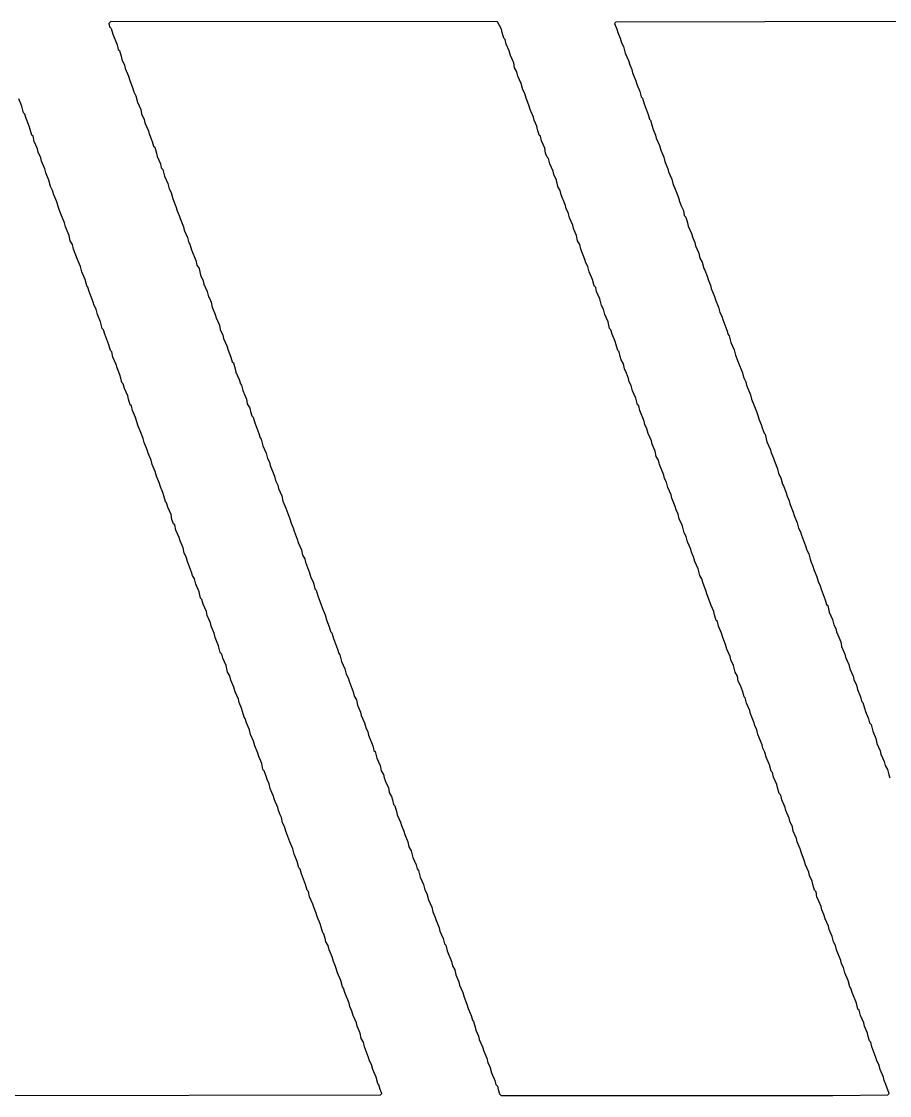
# Model space of a CAD drawing. Header units: inches. Extents: x -10 to 344, y -7 to 75.
# Drawn here: x 11.518 to 12.619, y 6.489 to 7.851 of the extents above; entities that cross this region are included whole.
import ezdxf

# ---------------------------------------------------------------- set-up
doc = ezdxf.new("R2010")
doc.units = ezdxf.units.IN
doc.layers.add('Bottom Overlay', color=54, linetype='Continuous')

msp = doc.modelspace()

# ---------------------------------------------------------------- linework, layer by layer
at = {"layer": 'Bottom Overlay'}
for p, q in [((11.6315, 7.8511), (11.6289, 7.8485)), ((11.6289, 7.8485), (11.6299, 7.8443)), ((12.1218, 7.8506), (11.6315, 7.8511)), ((12.127, 7.8412), (12.1218, 7.8506)), ((12.272, 7.8501), (12.2705, 7.8485)), ((12.2705, 7.8485), (12.2736, 7.8412)), ((12.7546, 7.8511), (12.272, 7.8501)), ((11.6299, 7.8443), (11.632, 7.8423)), ((11.632, 7.8423), (11.6341, 7.835)), ((11.6341, 7.835), (11.6393, 7.8215)), ((12.128, 7.8371), (12.127, 7.8412)), ((12.1301, 7.8298), (12.128, 7.8371)), ((12.2736, 7.8412), (12.2746, 7.8371)), ((12.2746, 7.8371), (12.2778, 7.8298)), ((11.6393, 7.8215), (11.6408, 7.8157)), ((12.1317, 7.8282), (12.1301, 7.8298)), ((12.1332, 7.8225), (12.1317, 7.8282)), ((12.1369, 7.8137), (12.1332, 7.8225)), ((12.2778, 7.8298), (12.2793, 7.8241)), ((12.2793, 7.8241), (12.2819, 7.8194)), ((11.6408, 7.8157), (11.6424, 7.8142)), ((11.6424, 7.8142), (11.6445, 7.8069)), ((11.6445, 7.8069), (11.6455, 7.8027)), ((12.1384, 7.8079), (12.1369, 7.8137)), ((12.1426, 7.7986), (12.1384, 7.8079)), ((12.2819, 7.8194), (12.284, 7.8111)), ((12.284, 7.8111), (12.2882, 7.8017)), ((11.6455, 7.8027), (11.6486, 7.7955)), ((11.6486, 7.7955), (11.6497, 7.7913)), ((12.1436, 7.7923), (12.1426, 7.7986)), ((12.1467, 7.7871), (12.1436, 7.7923)), ((12.2882, 7.8017), (12.2897, 7.796)), ((12.2897, 7.796), (12.2923, 7.7903)), ((11.6497, 7.7913), (11.6538, 7.7819)), ((11.6538, 7.7819), (11.6554, 7.7762)), ((12.1478, 7.7819), (12.1467, 7.7871)), ((12.1519, 7.7726), (12.1478, 7.7819)), ((12.2923, 7.7903), (12.2934, 7.7861)), ((12.2934, 7.7861), (12.2975, 7.7757)), ((11.6554, 7.7762), (11.659, 7.7674)), ((11.659, 7.7674), (11.6606, 7.7617)), ((12.154, 7.7643), (12.1519, 7.7726)), ((12.2975, 7.7757), (12.2986, 7.7715)), ((12.2986, 7.7715), (12.3027, 7.7622)), ((11.5186, 7.7435), (11.5145, 7.7528)), ((11.6606, 7.7617), (11.6632, 7.757)), ((11.6632, 7.757), (11.6653, 7.7487)), ((12.1566, 7.7596), (12.154, 7.7643)), ((12.1582, 7.7539), (12.1566, 7.7596)), ((12.1618, 7.745), (12.1582, 7.7539)), ((12.3027, 7.7622), (12.3043, 7.7554)), ((12.3043, 7.7554), (12.3058, 7.7539)), ((12.3058, 7.7539), (12.3079, 7.7466)), ((11.5207, 7.7351), (11.5186, 7.7435)), ((11.6653, 7.7487), (11.6694, 7.7393)), ((11.6694, 7.7393), (11.6705, 7.7341)), ((12.1634, 7.7393), (12.1618, 7.745)), ((12.1675, 7.7299), (12.1634, 7.7393)), ((12.3079, 7.7466), (12.3131, 7.7331)), ((11.5223, 7.7336), (11.5207, 7.7351)), ((11.5238, 7.7279), (11.5223, 7.7336)), ((11.528, 7.7185), (11.5238, 7.7279)), ((11.6705, 7.7341), (11.6736, 7.7268)), ((11.6736, 7.7268), (11.6746, 7.7227)), ((12.1686, 7.7258), (12.1675, 7.7299)), ((12.1717, 7.7185), (12.1686, 7.7258)), ((12.3131, 7.7331), (12.3147, 7.7274)), ((12.3147, 7.7274), (12.3162, 7.7258)), ((12.3162, 7.7258), (12.3183, 7.7185)), ((11.529, 7.7143), (11.528, 7.7185)), ((11.5311, 7.7071), (11.529, 7.7143)), ((11.6746, 7.7227), (11.6788, 7.7133)), ((11.6788, 7.7133), (11.6803, 7.7076)), ((12.1727, 7.7143), (12.1717, 7.7185)), ((12.1748, 7.7071), (12.1727, 7.7143)), ((12.3183, 7.7185), (12.3194, 7.7143)), ((12.3194, 7.7143), (12.3225, 7.7071)), ((11.5327, 7.7055), (11.5311, 7.7071)), ((11.5342, 7.6988), (11.5327, 7.7055)), ((11.5384, 7.6894), (11.5342, 7.6988)), ((11.6803, 7.7076), (11.684, 7.6988)), ((11.684, 7.6988), (11.6855, 7.693)), ((12.1764, 7.7055), (12.1748, 7.7071)), ((12.1779, 7.6998), (12.1764, 7.7055)), ((12.1821, 7.6904), (12.1779, 7.6998)), ((12.3225, 7.7071), (12.3235, 7.7029)), ((12.3235, 7.7029), (12.3277, 7.6936)), ((11.5394, 7.6852), (11.5384, 7.6894)), ((11.5425, 7.678), (11.5394, 7.6852)), ((11.6855, 7.693), (11.6871, 7.6915)), ((11.6871, 7.6915), (11.6892, 7.6842)), ((11.6892, 7.6842), (11.6902, 7.68)), ((12.1831, 7.6842), (12.1821, 7.6904)), ((12.1852, 7.679), (12.1831, 7.6842)), ((12.3277, 7.6936), (12.3292, 7.6878)), ((12.3292, 7.6878), (12.3329, 7.679)), ((11.5436, 7.6738), (11.5425, 7.678)), ((11.5477, 7.6644), (11.5436, 7.6738)), ((11.6902, 7.68), (11.6944, 7.6707)), ((11.6944, 7.6707), (11.6954, 7.6655)), ((12.1868, 7.6774), (12.1852, 7.679)), ((12.1883, 7.6707), (12.1868, 7.6774)), ((12.1925, 7.6613), (12.1883, 7.6707)), ((12.3329, 7.679), (12.3344, 7.6733)), ((12.3344, 7.6733), (12.3381, 7.6644)), ((11.5488, 7.6592), (11.5477, 7.6644)), ((11.5529, 7.6499), (11.5488, 7.6592)), ((11.6954, 7.6655), (11.6975, 7.6634)), ((11.6975, 7.6634), (11.6996, 7.6551)), ((12.1935, 7.6572), (12.1925, 7.6613)), ((12.1967, 7.6499), (12.1935, 7.6572)), ((12.3381, 7.6644), (12.3391, 7.6603)), ((12.3391, 7.6603), (12.3433, 7.6509)), ((11.555, 7.6416), (11.5529, 7.6499)), ((11.6996, 7.6551), (11.7037, 7.6457)), ((11.7037, 7.6457), (11.7053, 7.639)), ((12.1987, 7.6416), (12.1967, 7.6499)), ((12.3433, 7.6509), (12.3443, 7.6457)), ((12.3443, 7.6457), (12.3474, 7.6384)), ((11.5576, 7.6369), (11.555, 7.6416)), ((11.5592, 7.6312), (11.5576, 7.6369)), ((11.5628, 7.6223), (11.5592, 7.6312)), ((11.7053, 7.639), (11.7079, 7.6343)), ((11.7079, 7.6343), (11.71, 7.626)), ((12.2013, 7.6369), (12.1987, 7.6416)), ((12.2029, 7.6312), (12.2013, 7.6369)), ((12.2081, 7.6176), (12.2029, 7.6312)), ((12.3474, 7.6384), (12.3506, 7.6301)), ((12.3506, 7.6301), (12.3526, 7.6249)), ((11.5644, 7.6166), (11.5628, 7.6223)), ((11.5665, 7.6114), (11.5644, 7.6166)), ((11.71, 7.626), (11.7141, 7.6166)), ((11.7141, 7.6166), (11.7157, 7.6109)), ((12.2091, 7.6135), (12.2081, 7.6176)), ((12.3526, 7.6249), (12.3526, 7.6239)), ((12.3526, 7.6239), (12.3552, 7.6171)), ((12.3552, 7.6171), (12.3578, 7.6114)), ((11.5696, 7.6031), (11.5665, 7.6114)), ((11.5727, 7.5958), (11.5696, 7.6031)), ((11.7157, 7.6109), (11.7183, 7.6052)), ((11.7183, 7.6052), (11.7193, 7.601)), ((12.2117, 7.6088), (12.2091, 7.6135)), ((12.2133, 7.602), (12.2117, 7.6088)), ((12.2175, 7.5927), (12.2133, 7.602)), ((12.3578, 7.6114), (12.3589, 7.6052)), ((12.3589, 7.6052), (12.361, 7.6031)), ((12.361, 7.6031), (12.363, 7.5958)), ((11.5737, 7.5906), (11.5727, 7.5958)), ((11.5784, 7.5797), (11.5737, 7.5906)), ((11.7193, 7.601), (11.7235, 7.5906)), ((11.7235, 7.5906), (11.7245, 7.5864)), ((12.2185, 7.5885), (12.2175, 7.5927)), ((12.2206, 7.5833), (12.2185, 7.5885)), ((12.363, 7.5958), (12.3641, 7.5916)), ((12.3641, 7.5916), (12.3682, 7.5823)), ((11.58, 7.5729), (11.5784, 7.5797)), ((11.7245, 7.5864), (11.7287, 7.5771)), ((11.7287, 7.5771), (11.7303, 7.5703)), ((12.2221, 7.5797), (12.2206, 7.5833)), ((12.2237, 7.5729), (12.2221, 7.5797)), ((12.3682, 7.5823), (12.3698, 7.5766)), ((12.3698, 7.5766), (12.3724, 7.5708)), ((11.5826, 7.5682), (11.58, 7.5729)), ((11.5841, 7.5625), (11.5826, 7.5682)), ((11.5893, 7.549), (11.5841, 7.5625)), ((11.7303, 7.5703), (11.7318, 7.5688)), ((11.7318, 7.5688), (11.7339, 7.5615)), ((11.7339, 7.5615), (11.7391, 7.548)), ((12.2263, 7.5682), (12.2237, 7.5729)), ((12.2279, 7.5625), (12.2263, 7.5682)), ((12.233, 7.549), (12.2279, 7.5625)), ((12.3724, 7.5708), (12.3734, 7.5667)), ((12.3734, 7.5667), (12.3776, 7.5573)), ((11.593, 7.5402), (11.5893, 7.549)), ((11.7391, 7.548), (11.7406, 7.5422)), ((12.2341, 7.5448), (12.233, 7.549)), ((12.3776, 7.5573), (12.3786, 7.5511)), ((12.3786, 7.5511), (12.3818, 7.5459)), ((11.5945, 7.5334), (11.593, 7.5402)), ((11.7406, 7.5422), (11.7433, 7.5376)), ((11.7433, 7.5376), (11.7453, 7.5292)), ((12.2367, 7.5402), (12.2341, 7.5448)), ((12.2382, 7.5334), (12.2367, 7.5402)), ((12.3818, 7.5459), (12.3838, 7.5376)), ((12.3838, 7.5376), (12.3849, 7.5355)), ((12.3849, 7.5355), (12.388, 7.5282)), ((11.5987, 7.524), (11.5945, 7.5334)), ((11.6008, 7.5157), (11.5987, 7.524)), ((11.7453, 7.5292), (11.7484, 7.522)), ((11.7484, 7.522), (11.7495, 7.5178)), ((12.2424, 7.524), (12.2382, 7.5334)), ((12.2445, 7.5157), (12.2424, 7.524)), ((12.388, 7.5282), (12.3896, 7.5225)), ((12.3896, 7.5225), (12.3922, 7.5168)), ((11.6023, 7.5142), (11.6008, 7.5157)), ((11.6039, 7.5084), (11.6023, 7.5142)), ((11.6091, 7.4949), (11.6039, 7.5084)), ((11.7495, 7.5178), (11.7536, 7.5084)), ((11.7536, 7.5084), (11.7552, 7.5017)), ((12.2466, 7.5136), (12.2445, 7.5157)), ((12.2476, 7.5084), (12.2466, 7.5136)), ((12.2518, 7.4991), (12.2476, 7.5084)), ((12.3922, 7.5168), (12.3932, 7.5126)), ((12.3932, 7.5126), (12.3974, 7.5022)), ((11.6101, 7.4908), (11.6091, 7.4949)), ((11.7552, 7.5017), (11.7568, 7.5001)), ((11.7568, 7.5001), (11.7588, 7.4949)), ((11.7588, 7.4949), (11.7599, 7.4887)), ((12.2538, 7.4908), (12.2518, 7.4991)), ((12.3974, 7.5022), (12.3984, 7.498)), ((12.3984, 7.498), (12.4026, 7.4887)), ((11.6127, 7.4861), (11.6101, 7.4908)), ((11.6143, 7.4793), (11.6127, 7.4861)), ((11.6185, 7.47), (11.6143, 7.4793)), ((11.7599, 7.4887), (11.764, 7.4793)), ((11.764, 7.4793), (11.7651, 7.4752)), ((12.2564, 7.4861), (12.2538, 7.4908)), ((12.258, 7.4793), (12.2564, 7.4861)), ((12.2622, 7.47), (12.258, 7.4793)), ((12.4026, 7.4887), (12.4041, 7.4819)), ((12.4041, 7.4819), (12.4067, 7.4772)), ((11.6205, 7.4616), (11.6185, 7.47)), ((11.7651, 7.4752), (11.7692, 7.4658)), ((11.7692, 7.4658), (11.7703, 7.4606)), ((12.2642, 7.4616), (12.2622, 7.47)), ((12.4067, 7.4772), (12.4078, 7.4731)), ((12.4078, 7.4731), (12.413, 7.4596)), ((11.6221, 7.4601), (11.6205, 7.4616)), ((11.6237, 7.4544), (11.6221, 7.4601)), ((11.6289, 7.4408), (11.6237, 7.4544)), ((11.7703, 7.4606), (11.7734, 7.4533)), ((11.7734, 7.4533), (11.7744, 7.4492)), ((12.2658, 7.4601), (12.2642, 7.4616)), ((12.2674, 7.4544), (12.2658, 7.4601)), ((12.2715, 7.445), (12.2674, 7.4544)), ((12.413, 7.4596), (12.4145, 7.4539)), ((12.4145, 7.4539), (12.4161, 7.4523)), ((12.4161, 7.4523), (12.4182, 7.444)), ((11.6309, 7.4336), (11.6289, 7.4408)), ((11.7744, 7.4492), (11.7786, 7.4398)), ((11.7786, 7.4398), (11.7802, 7.4341)), ((12.2726, 7.4408), (12.2715, 7.445)), ((12.2746, 7.4336), (12.2726, 7.4408)), ((12.4182, 7.444), (12.4223, 7.4346)), ((11.6325, 7.432), (11.6309, 7.4336)), ((11.6341, 7.4253), (11.6325, 7.432)), ((11.6382, 7.4159), (11.6341, 7.4253)), ((11.7802, 7.4341), (11.7838, 7.4253)), ((11.7838, 7.4253), (11.7854, 7.4195)), ((12.2762, 7.432), (12.2746, 7.4336)), ((12.2778, 7.4263), (12.2762, 7.432)), ((12.2788, 7.4221), (12.2778, 7.4263)), ((12.4223, 7.4346), (12.4239, 7.4279)), ((12.4239, 7.4279), (12.4275, 7.419)), ((11.6393, 7.4117), (11.6382, 7.4159)), ((11.6429, 7.4029), (11.6393, 7.4117)), ((11.7854, 7.4195), (11.7869, 7.418)), ((11.7869, 7.418), (11.789, 7.4107)), ((12.2819, 7.4169), (12.2788, 7.4221)), ((12.283, 7.4107), (12.2819, 7.4169)), ((12.4275, 7.419), (12.4327, 7.4055)), ((11.6439, 7.3987), (11.6429, 7.4029)), ((11.6455, 7.393), (11.6439, 7.3987)), ((11.789, 7.4107), (11.79, 7.4065)), ((11.79, 7.4065), (11.7942, 7.3972)), ((12.2856, 7.405), (12.283, 7.4107)), ((12.2882, 7.3982), (12.2856, 7.405)), ((12.2892, 7.3941), (12.2882, 7.3982)), ((12.4327, 7.4055), (12.4343, 7.3998)), ((12.4343, 7.3998), (12.4369, 7.3941)), ((11.6471, 7.3915), (11.6455, 7.393)), ((11.6486, 7.3857), (11.6471, 7.3915)), ((11.6528, 7.3764), (11.6486, 7.3857)), ((11.7942, 7.3972), (11.7958, 7.3915)), ((11.7958, 7.3915), (11.7973, 7.3899)), ((11.7973, 7.3899), (11.7989, 7.3831)), ((12.2918, 7.3894), (12.2892, 7.3941)), ((12.2934, 7.3826), (12.2918, 7.3894)), ((12.4369, 7.3941), (12.4379, 7.3899)), ((12.4379, 7.3899), (12.44, 7.3847)), ((12.44, 7.3847), (12.4431, 7.3774)), ((11.6538, 7.3722), (11.6528, 7.3764)), ((11.6559, 7.3649), (11.6538, 7.3722)), ((11.7989, 7.3831), (11.801, 7.3779)), ((11.801, 7.3779), (11.8036, 7.3722)), ((11.8036, 7.3722), (11.8046, 7.366)), ((12.2975, 7.3733), (12.2934, 7.3826)), ((12.2996, 7.3649), (12.2975, 7.3733)), ((12.4431, 7.3774), (12.4442, 7.3722)), ((12.4442, 7.3722), (12.4473, 7.3649)), ((11.6575, 7.3634), (11.6559, 7.3649)), ((11.659, 7.3577), (11.6575, 7.3634)), ((11.6627, 7.3488), (11.659, 7.3577)), ((11.8046, 7.366), (11.8077, 7.3608)), ((11.8077, 7.3608), (11.8088, 7.3566)), ((11.8088, 7.3566), (11.8103, 7.3509)), ((12.3012, 7.3634), (12.2996, 7.3649)), ((12.3027, 7.3577), (12.3012, 7.3634)), ((12.3079, 7.3441), (12.3027, 7.3577)), ((12.4473, 7.3649), (12.4504, 7.3566)), ((12.4504, 7.3566), (12.4525, 7.3514)), ((11.6642, 7.3431), (11.6627, 7.3488)), ((11.6663, 7.3379), (11.6642, 7.3431)), ((11.8103, 7.3509), (11.8119, 7.3493)), ((11.8119, 7.3493), (11.814, 7.3421)), ((12.309, 7.34), (12.3079, 7.3441)), ((12.4525, 7.3514), (12.454, 7.3457)), ((12.454, 7.3457), (12.4566, 7.34)), ((11.6694, 7.3296), (11.6663, 7.3379)), ((11.6725, 7.3223), (11.6694, 7.3296)), ((11.814, 7.3421), (11.8192, 7.3285)), ((12.3116, 7.3343), (12.309, 7.34)), ((12.3131, 7.3285), (12.3116, 7.3343)), ((12.4566, 7.34), (12.4577, 7.3358)), ((12.4577, 7.3358), (12.4603, 7.3291)), ((11.6736, 7.3171), (11.6725, 7.3223)), ((11.6777, 7.3077), (11.6736, 7.3171)), ((11.8192, 7.3285), (11.8207, 7.3228)), ((11.8207, 7.3228), (11.8223, 7.3213)), ((11.8223, 7.3213), (11.8244, 7.3129)), ((12.3173, 7.3192), (12.3131, 7.3285)), ((12.3183, 7.315), (12.3173, 7.3192)), ((12.4603, 7.3291), (12.4618, 7.3275)), ((12.4618, 7.3275), (12.4639, 7.3181)), ((12.4639, 7.3181), (12.4681, 7.3088)), ((11.6788, 7.3036), (11.6777, 7.3077)), ((11.6824, 7.2947), (11.6788, 7.3036)), ((11.8244, 7.3129), (11.8285, 7.3036)), ((11.8285, 7.3036), (11.8301, 7.2968)), ((12.322, 7.3062), (12.3183, 7.315)), ((12.3235, 7.2994), (12.322, 7.3062)), ((12.4681, 7.3088), (12.4696, 7.3031)), ((12.4696, 7.3031), (12.4722, 7.2973)), ((11.684, 7.289), (11.6824, 7.2947)), ((11.6876, 7.2802), (11.684, 7.289)), ((11.8301, 7.2968), (11.8327, 7.2921)), ((11.8327, 7.2921), (11.8337, 7.288)), ((12.3261, 7.2947), (12.3235, 7.2994)), ((12.3277, 7.289), (12.3261, 7.2947)), ((12.3329, 7.2755), (12.3277, 7.289)), ((12.4722, 7.2973), (12.4733, 7.2932)), ((12.4733, 7.2932), (12.4774, 7.2838)), ((11.6892, 7.2745), (11.6876, 7.2802)), ((11.8337, 7.288), (11.8389, 7.2745)), ((12.3339, 7.2713), (12.3329, 7.2755)), ((12.4774, 7.2838), (12.4785, 7.2776)), ((12.4785, 7.2776), (12.4816, 7.2724)), ((11.6933, 7.2651), (11.6892, 7.2745)), ((11.6944, 7.2609), (11.6933, 7.2651)), ((11.8389, 7.2745), (11.8405, 7.2687)), ((11.8405, 7.2687), (11.8431, 7.263)), ((11.8431, 7.263), (11.8441, 7.2589)), ((12.3365, 7.2667), (12.3339, 7.2713)), ((12.3381, 7.2599), (12.3365, 7.2667)), ((12.4816, 7.2724), (12.4837, 7.2641)), ((12.4837, 7.2641), (12.4847, 7.262)), ((12.4847, 7.262), (12.4878, 7.2547)), ((11.6975, 7.2537), (11.6944, 7.2609)), ((11.6985, 7.2495), (11.6975, 7.2537)), ((11.7006, 7.2422), (11.6985, 7.2495)), ((11.8441, 7.2589), (11.8483, 7.2495)), ((11.8483, 7.2495), (11.8498, 7.2427)), ((12.3422, 7.2505), (12.3381, 7.2599)), ((12.3433, 7.2464), (12.3422, 7.2505)), ((12.4878, 7.2547), (12.4894, 7.249)), ((12.4894, 7.249), (12.492, 7.2433)), ((11.7022, 7.2407), (11.7006, 7.2422)), ((11.7037, 7.2349), (11.7022, 7.2407)), ((11.7079, 7.2256), (11.7037, 7.2349)), ((11.8498, 7.2427), (11.8535, 7.2339)), ((11.8535, 7.2339), (11.8587, 7.2204)), ((12.3474, 7.236), (12.3433, 7.2464)), ((12.3485, 7.2318), (12.3474, 7.236)), ((12.492, 7.2433), (12.493, 7.2391)), ((12.493, 7.2391), (12.4972, 7.2287)), ((11.7089, 7.2194), (11.7079, 7.2256)), ((11.8587, 7.2204), (11.8602, 7.2147)), ((12.3511, 7.2261), (12.3485, 7.2318)), ((12.3526, 7.2204), (12.3511, 7.2261)), ((12.3558, 7.2131), (12.3526, 7.2204)), ((12.4972, 7.2287), (12.4982, 7.2245)), ((12.4982, 7.2245), (12.5024, 7.2152)), ((11.711, 7.2141), (11.7089, 7.2194)), ((11.7126, 7.2126), (11.711, 7.2141)), ((11.7141, 7.2058), (11.7126, 7.2126)), ((11.8602, 7.2147), (11.8628, 7.2089)), ((11.8628, 7.2089), (11.8639, 7.2048)), ((12.3568, 7.211), (12.3558, 7.2131)), ((12.3589, 7.2027), (12.3568, 7.211)), ((12.5024, 7.2152), (12.504, 7.2084)), ((12.504, 7.2084), (12.5065, 7.2037)), ((11.7183, 7.1965), (11.7141, 7.2058)), ((11.7193, 7.1923), (11.7183, 7.1965)), ((11.8639, 7.2048), (11.868, 7.1944)), ((11.868, 7.1944), (11.8691, 7.1902)), ((12.3615, 7.198), (12.3589, 7.2027)), ((12.363, 7.1913), (12.3615, 7.198)), ((12.5065, 7.2037), (12.5076, 7.1996)), ((12.5076, 7.1996), (12.5128, 7.1861)), ((11.723, 7.1835), (11.7193, 7.1923)), ((11.7245, 7.1767), (11.723, 7.1835)), ((11.8691, 7.1902), (11.8732, 7.1809)), ((11.8732, 7.1809), (11.8748, 7.1741)), ((12.3672, 7.1819), (12.363, 7.1913)), ((12.3682, 7.1778), (12.3672, 7.1819)), ((12.5128, 7.1861), (12.5143, 7.1804)), ((12.5143, 7.1804), (12.5169, 7.1757)), ((11.7271, 7.172), (11.7245, 7.1767)), ((11.7287, 7.1663), (11.7271, 7.172)), ((11.7339, 7.1528), (11.7287, 7.1663)), ((11.8748, 7.1741), (11.8774, 7.1694)), ((11.8774, 7.1694), (11.8784, 7.1653)), ((12.3708, 7.172), (12.3682, 7.1778)), ((12.3724, 7.1663), (12.3708, 7.172)), ((12.3766, 7.157), (12.3724, 7.1663)), ((12.5169, 7.1757), (12.5185, 7.1689)), ((12.5185, 7.1689), (12.5201, 7.1653)), ((11.7349, 7.1486), (11.7339, 7.1528)), ((11.8784, 7.1653), (11.8836, 7.1518)), ((12.3786, 7.1486), (12.3766, 7.157)), ((12.5201, 7.1653), (12.5221, 7.1601)), ((12.5221, 7.1601), (12.5232, 7.1559)), ((12.5232, 7.1559), (12.5273, 7.1466)), ((11.7375, 7.144), (11.7349, 7.1486)), ((11.7391, 7.1372), (11.7375, 7.144)), ((11.8836, 7.1518), (11.8852, 7.146)), ((11.8852, 7.146), (11.8878, 7.1414)), ((11.8878, 7.1414), (11.8888, 7.1372)), ((12.3812, 7.144), (12.3786, 7.1486)), ((12.3828, 7.1382), (12.3812, 7.144)), ((12.5273, 7.1466), (12.5289, 7.1408)), ((12.5289, 7.1408), (12.5315, 7.1351)), ((11.7433, 7.1278), (11.7391, 7.1372)), ((11.7453, 7.1195), (11.7433, 7.1278)), ((11.8888, 7.1372), (11.8904, 7.1315)), ((11.8904, 7.1315), (11.892, 7.1299)), ((11.892, 7.1299), (11.894, 7.1226)), ((12.3864, 7.1294), (12.3828, 7.1382)), ((12.388, 7.1237), (12.3864, 7.1294)), ((12.5315, 7.1351), (12.5325, 7.131)), ((12.5325, 7.131), (12.5377, 7.1174)), ((11.7469, 7.118), (11.7453, 7.1195)), ((11.7484, 7.1122), (11.7469, 7.118)), ((11.7526, 7.1029), (11.7484, 7.1122)), ((11.894, 7.1226), (11.8966, 7.1159)), ((11.8966, 7.1159), (11.8982, 7.1112)), ((11.8982, 7.1112), (11.9008, 7.1044)), ((12.3901, 7.1185), (12.388, 7.1237)), ((12.3932, 7.1102), (12.3901, 7.1185)), ((12.5377, 7.1174), (12.5393, 7.1117)), ((12.5393, 7.1117), (12.5409, 7.1102)), ((11.7536, 7.0977), (11.7526, 7.1029)), ((11.7578, 7.0883), (11.7536, 7.0977)), ((11.9008, 7.1044), (11.9034, 7.0987)), ((11.9034, 7.0987), (11.905, 7.092)), ((12.3963, 7.1029), (12.3932, 7.1102)), ((12.3974, 7.0987), (12.3963, 7.1029)), ((12.3994, 7.0914), (12.3974, 7.0987)), ((12.5409, 7.1102), (12.5429, 7.1018)), ((12.5429, 7.1018), (12.5471, 7.0925)), ((11.7588, 7.0842), (11.7578, 7.0883)), ((11.7625, 7.0753), (11.7588, 7.0842)), ((11.905, 7.092), (11.9086, 7.0831)), ((12.401, 7.0899), (12.3994, 7.0914)), ((12.4026, 7.0842), (12.401, 7.0899)), ((12.4062, 7.0753), (12.4026, 7.0842)), ((12.5471, 7.0925), (12.5487, 7.0857)), ((12.5487, 7.0857), (12.5513, 7.081)), ((11.764, 7.0696), (11.7625, 7.0753)), ((11.9086, 7.0831), (11.9102, 7.0774)), ((11.9102, 7.0774), (11.9117, 7.0758)), ((11.9117, 7.0758), (11.9138, 7.0686)), ((12.4078, 7.0696), (12.4062, 7.0753)), ((12.5513, 7.081), (12.5523, 7.0769)), ((12.5523, 7.0769), (12.5549, 7.0701)), ((11.7682, 7.0592), (11.764, 7.0696)), ((11.7703, 7.0509), (11.7682, 7.0592)), ((11.9138, 7.0686), (11.919, 7.055)), ((12.4114, 7.0608), (12.4078, 7.0696)), ((12.413, 7.055), (12.4114, 7.0608)), ((12.5549, 7.0701), (12.5575, 7.0644)), ((12.5575, 7.0644), (12.5585, 7.0582)), ((12.5585, 7.0582), (12.5627, 7.0488)), ((11.7724, 7.0488), (11.7703, 7.0509)), ((11.7734, 7.0436), (11.7724, 7.0488)), ((11.7776, 7.0342), (11.7734, 7.0436)), ((11.919, 7.055), (11.9206, 7.0493)), ((11.9206, 7.0493), (11.9221, 7.0478)), ((11.9221, 7.0478), (11.9242, 7.0394)), ((12.4171, 7.0457), (12.413, 7.055)), ((12.4182, 7.0415), (12.4171, 7.0457)), ((12.5627, 7.0488), (12.5637, 7.0446)), ((12.5637, 7.0446), (12.5679, 7.0353)), ((11.7796, 7.0259), (11.7776, 7.0342)), ((11.9242, 7.0394), (11.9284, 7.0301)), ((11.9284, 7.0301), (11.9299, 7.0233)), ((12.4213, 7.0342), (12.4182, 7.0415)), ((12.4234, 7.0259), (12.4213, 7.0342)), ((12.5679, 7.0353), (12.5689, 7.0301)), ((12.5689, 7.0301), (12.5731, 7.0207)), ((11.7822, 7.0212), (11.7796, 7.0259)), ((11.7838, 7.0155), (11.7822, 7.0212)), ((11.9299, 7.0233), (11.9325, 7.0186)), ((11.9325, 7.0186), (11.9336, 7.0145)), ((12.4265, 7.0207), (12.4234, 7.0259)), ((12.4275, 7.0145), (12.4265, 7.0207)), ((12.5731, 7.0207), (12.5741, 7.0166)), ((12.5741, 7.0166), (12.5773, 7.0093)), ((11.7874, 7.0067), (11.7838, 7.0155)), ((11.789, 7.001), (11.7874, 7.0067)), ((11.9336, 7.0145), (11.9388, 7.001)), ((12.4301, 7.0088), (12.4275, 7.0145)), ((12.4327, 7.002), (12.4301, 7.0088)), ((12.5773, 7.0093), (12.5788, 7.0036)), ((12.5788, 7.0036), (12.5825, 6.9947)), ((11.7932, 6.9916), (11.789, 7.001)), ((11.7942, 6.9874), (11.7932, 6.9916)), ((11.9388, 7.001), (11.9403, 6.9952)), ((11.9403, 6.9952), (11.9429, 6.9906)), ((11.9429, 6.9906), (11.9445, 6.9838)), ((12.4348, 6.9947), (12.4327, 7.002)), ((12.4364, 6.9932), (12.4348, 6.9947)), ((12.4379, 6.9864), (12.4364, 6.9932)), ((12.5825, 6.9947), (12.584, 6.989)), ((12.584, 6.989), (12.5856, 6.9874)), ((11.7973, 6.9802), (11.7942, 6.9874)), ((11.7984, 6.976), (11.7973, 6.9802)), ((11.8004, 6.9687), (11.7984, 6.976)), ((11.9445, 6.9838), (11.9481, 6.975)), ((11.9481, 6.975), (11.9492, 6.9708)), ((12.4421, 6.977), (12.4379, 6.9864)), ((12.4431, 6.9729), (12.4421, 6.977)), ((12.5856, 6.9874), (12.5877, 6.9802)), ((12.5877, 6.9802), (12.5887, 6.976)), ((12.5887, 6.976), (12.5929, 6.9666)), ((11.802, 6.9672), (11.8004, 6.9687)), ((11.8036, 6.9614), (11.802, 6.9672)), ((11.8072, 6.9526), (11.8036, 6.9614)), ((11.9492, 6.9708), (11.9533, 6.9614)), ((11.9533, 6.9614), (11.9549, 6.9557)), ((12.4473, 6.9625), (12.4431, 6.9729)), ((12.4483, 6.9583), (12.4473, 6.9625)), ((12.5929, 6.9666), (12.5939, 6.9614)), ((12.5939, 6.9614), (12.596, 6.9594)), ((11.8088, 6.9469), (11.8072, 6.9526)), ((11.9549, 6.9557), (11.9575, 6.95)), ((11.9575, 6.95), (11.9585, 6.9459)), ((12.4509, 6.9526), (12.4483, 6.9583)), ((12.4525, 6.9469), (12.4509, 6.9526)), ((12.596, 6.9594), (12.5981, 6.951)), ((12.5981, 6.951), (12.6022, 6.9417)), ((11.8124, 6.9381), (11.8088, 6.9469)), ((11.814, 6.9323), (11.8124, 6.9381)), ((11.9585, 6.9459), (11.9637, 6.9323)), ((12.4577, 6.9334), (12.4525, 6.9469)), ((12.6022, 6.9417), (12.6033, 6.9355)), ((12.6033, 6.9355), (12.6074, 6.9261)), ((11.8181, 6.923), (11.814, 6.9323)), ((11.8192, 6.9188), (11.8181, 6.923)), ((11.9637, 6.9323), (11.9653, 6.9266)), ((11.9653, 6.9266), (11.9668, 6.9251)), ((11.9668, 6.9251), (11.9689, 6.9167)), ((12.4587, 6.9292), (12.4577, 6.9334)), ((12.4613, 6.9245), (12.4587, 6.9292)), ((12.4629, 6.9178), (12.4613, 6.9245)), ((12.6074, 6.9261), (12.6085, 6.9219)), ((12.6085, 6.9219), (12.6126, 6.9126)), ((11.8228, 6.91), (11.8192, 6.9188)), ((11.8244, 6.9022), (11.8228, 6.91)), ((11.9689, 6.9167), (11.9731, 6.9074)), ((11.9731, 6.9074), (11.9746, 6.9006)), ((12.467, 6.9084), (12.4629, 6.9178)), ((12.4691, 6.9001), (12.467, 6.9084)), ((12.6126, 6.9126), (12.6137, 6.9074)), ((12.6137, 6.9074), (12.6168, 6.9022)), ((11.8259, 6.9006), (11.8244, 6.9022)), ((11.8285, 6.8939), (11.8259, 6.9006)), ((11.8296, 6.8897), (11.8285, 6.8939)), ((11.9746, 6.9006), (11.9772, 6.8959)), ((11.9772, 6.8959), (11.9783, 6.8918)), ((12.4707, 6.8985), (12.4691, 6.9001)), ((12.4722, 6.8928), (12.4707, 6.8985)), ((12.6168, 6.9022), (12.6183, 6.8954)), ((12.6183, 6.8954), (12.6199, 6.8918)), ((11.8322, 6.884), (11.8296, 6.8897)), ((11.8337, 6.8783), (11.8322, 6.884)), ((11.9783, 6.8918), (11.9809, 6.885)), ((11.9809, 6.885), (11.9835, 6.8793)), ((12.4764, 6.8835), (12.4722, 6.8928)), ((12.4774, 6.8793), (12.4764, 6.8835)), ((11.8358, 6.8731), (11.8337, 6.8783)), ((11.8374, 6.8694), (11.8358, 6.8731)), ((11.8389, 6.8637), (11.8374, 6.8694)), ((11.9835, 6.8793), (11.9845, 6.8731)), ((11.9845, 6.8731), (11.9876, 6.8679)), ((11.9876, 6.8679), (11.9887, 6.8637)), ((12.4795, 6.872), (12.4774, 6.8793)), ((12.4816, 6.8699), (12.4795, 6.872)), ((12.4826, 6.8637), (12.4816, 6.8699)), ((11.8431, 6.8543), (11.8389, 6.8637)), ((11.8441, 6.8502), (11.8431, 6.8543)), ((11.9887, 6.8637), (11.9902, 6.858)), ((11.9902, 6.858), (11.9918, 6.8564)), ((11.9918, 6.8564), (11.9939, 6.8491)), ((12.4868, 6.8543), (12.4826, 6.8637)), ((12.4878, 6.8502), (12.4868, 6.8543)), ((11.8462, 6.845), (11.8441, 6.8502)), ((11.8478, 6.8413), (11.8462, 6.845)), ((11.8493, 6.8346), (11.8478, 6.8413)), ((11.9939, 6.8491), (11.9949, 6.845)), ((11.9949, 6.845), (11.9991, 6.8356)), ((12.492, 6.8408), (12.4878, 6.8502)), ((12.493, 6.8367), (12.492, 6.8408)), ((11.8519, 6.8299), (11.8493, 6.8346)), ((11.8535, 6.8242), (11.8519, 6.8299)), ((11.9991, 6.8356), (12.0001, 6.8315)), ((12.0001, 6.8315), (12.0032, 6.8242)), ((12.4961, 6.8294), (12.493, 6.8367)), ((12.4972, 6.8242), (12.4961, 6.8294)), ((11.8587, 6.8107), (11.8535, 6.8242)), ((12.0032, 6.8242), (12.0043, 6.82)), ((12.0043, 6.82), (12.0084, 6.8107)), ((12.5013, 6.8148), (12.4972, 6.8242)), ((12.5024, 6.8107), (12.5013, 6.8148)), ((11.8623, 6.8018), (11.8587, 6.8107)), ((11.8639, 6.7951), (11.8623, 6.8018)), ((12.0084, 6.8107), (12.0095, 6.8044)), ((12.0095, 6.8044), (12.0126, 6.7992)), ((12.0126, 6.7992), (12.0147, 6.7909)), ((12.506, 6.8018), (12.5024, 6.8107)), ((12.5076, 6.7961), (12.506, 6.8018)), ((11.868, 6.7857), (11.8639, 6.7951)), ((11.8701, 6.7774), (11.868, 6.7857)), ((12.0147, 6.7909), (12.0188, 6.7815)), ((12.5112, 6.7873), (12.5076, 6.7961)), ((12.5128, 6.7815), (12.5112, 6.7873)), ((11.8717, 6.7758), (11.8701, 6.7774)), ((11.8732, 6.7701), (11.8717, 6.7758)), ((12.0188, 6.7815), (12.0199, 6.7763)), ((12.0199, 6.7763), (12.0219, 6.7743)), ((12.0219, 6.7743), (12.024, 6.7659)), ((12.5169, 6.7722), (12.5128, 6.7815)), ((12.518, 6.768), (12.5169, 6.7722)), ((11.8784, 6.7566), (11.8732, 6.7701)), ((12.024, 6.7659), (12.0282, 6.7566)), ((12.5211, 6.7607), (12.518, 6.768)), ((12.5221, 6.7566), (12.5211, 6.7607)), ((11.8805, 6.7493), (11.8784, 6.7566)), ((11.8821, 6.7477), (11.8805, 6.7493)), ((11.8836, 6.741), (11.8821, 6.7477)), ((12.0282, 6.7566), (12.0297, 6.7498)), ((12.0297, 6.7498), (12.0323, 6.7451)), ((12.0323, 6.7451), (12.0344, 6.7368)), ((12.5242, 6.7493), (12.5221, 6.7566)), ((12.5263, 6.7472), (12.5242, 6.7493)), ((12.5273, 6.741), (12.5263, 6.7472)), ((11.8878, 6.7316), (11.8836, 6.741)), ((11.8888, 6.7275), (11.8878, 6.7316)), ((12.0344, 6.7368), (12.0386, 6.7275)), ((12.5299, 6.7353), (12.5273, 6.741)), ((12.5325, 6.7285), (12.5299, 6.7353)), ((11.892, 6.7202), (11.8888, 6.7275)), ((11.893, 6.716), (11.892, 6.7202)), ((12.0386, 6.7275), (12.0401, 6.7217)), ((12.0401, 6.7217), (12.0427, 6.716)), ((12.5336, 6.7243), (12.5325, 6.7285)), ((12.5362, 6.7186), (12.5336, 6.7243)), ((12.5377, 6.7129), (12.5362, 6.7186)), ((11.8972, 6.7067), (11.893, 6.716)), ((11.8982, 6.7025), (11.8972, 6.7067)), ((11.9003, 6.6952), (11.8982, 6.7025)), ((12.0427, 6.716), (12.0438, 6.7119)), ((12.0438, 6.7119), (12.0479, 6.7015)), ((12.5419, 6.7036), (12.5377, 6.7129)), ((12.5429, 6.6994), (12.5419, 6.7036)), ((11.9018, 6.6937), (11.9003, 6.6952)), ((11.9034, 6.688), (11.9018, 6.6937)), ((12.0479, 6.7015), (12.049, 6.6973)), ((12.049, 6.6973), (12.0531, 6.688)), ((12.5466, 6.6906), (12.5429, 6.6994)), ((12.5481, 6.6838), (12.5466, 6.6906)), ((11.9044, 6.6838), (11.9034, 6.688)), ((11.907, 6.6791), (11.9044, 6.6838)), ((11.9086, 6.6734), (11.907, 6.6791)), ((12.0531, 6.688), (12.0547, 6.6812)), ((12.0547, 6.6812), (12.0563, 6.6796)), ((12.0563, 6.6796), (12.0583, 6.6724)), ((12.5507, 6.6791), (12.5481, 6.6838)), ((12.5523, 6.6734), (12.5507, 6.6791)), ((11.9122, 6.6646), (11.9086, 6.6734)), ((11.9138, 6.6588), (11.9122, 6.6646)), ((12.0583, 6.6724), (12.0635, 6.6588)), ((12.5575, 6.6599), (12.5523, 6.6734)), ((11.9159, 6.6536), (11.9138, 6.6588)), ((11.9174, 6.65), (11.9159, 6.6536)), ((11.919, 6.6443), (11.9174, 6.65)), ((12.0635, 6.6588), (12.0651, 6.6531)), ((12.0651, 6.6531), (12.0677, 6.6484)), ((12.0677, 6.6484), (12.0693, 6.6417)), ((12.5585, 6.6557), (12.5575, 6.6599)), ((12.5611, 6.651), (12.5585, 6.6557)), ((12.5627, 6.6443), (12.5611, 6.651)), ((11.9232, 6.6349), (11.919, 6.6443)), ((11.9252, 6.6266), (11.9232, 6.6349)), ((12.0693, 6.6417), (12.0729, 6.6328)), ((12.5669, 6.6349), (12.5627, 6.6443)), ((12.5689, 6.6266), (12.5669, 6.6349)), ((11.9268, 6.625), (11.9252, 6.6266)), ((11.9284, 6.6193), (11.9268, 6.625)), ((12.0729, 6.6328), (12.0739, 6.6287)), ((12.0739, 6.6287), (12.0781, 6.6193)), ((12.5705, 6.625), (12.5689, 6.6266)), ((12.5721, 6.6193), (12.5705, 6.625)), ((11.9336, 6.6058), (11.9284, 6.6193)), ((12.0781, 6.6193), (12.0797, 6.6136)), ((12.0797, 6.6136), (12.0833, 6.6048)), ((12.5773, 6.6058), (12.5721, 6.6193)), ((11.9346, 6.6016), (11.9336, 6.6058)), ((11.9372, 6.5959), (11.9346, 6.6016)), ((11.9388, 6.5902), (11.9372, 6.5959)), ((12.0833, 6.6048), (12.0849, 6.599)), ((12.0849, 6.599), (12.0885, 6.5902)), ((12.5793, 6.5985), (12.5773, 6.6058)), ((12.5809, 6.597), (12.5793, 6.5985)), ((12.5825, 6.5902), (12.5809, 6.597)), ((11.9429, 6.5808), (11.9388, 6.5902)), ((11.944, 6.5767), (11.9429, 6.5808)), ((12.0885, 6.5902), (12.0901, 6.5845)), ((12.0901, 6.5845), (12.0916, 6.5829)), ((12.0916, 6.5829), (12.0937, 6.5756)), ((12.5866, 6.5808), (12.5825, 6.5902)), ((12.5877, 6.5767), (12.5866, 6.5808)), ((11.9476, 6.5678), (11.944, 6.5767)), ((11.9492, 6.5611), (11.9476, 6.5678)), ((12.0937, 6.5756), (12.0947, 6.5715)), ((12.0947, 6.5715), (12.0979, 6.5642)), ((12.5913, 6.5678), (12.5877, 6.5767)), ((12.5923, 6.5637), (12.5913, 6.5678)), ((11.9518, 6.5564), (11.9492, 6.5611)), ((11.9533, 6.5507), (11.9518, 6.5564)), ((12.0979, 6.5642), (12.0989, 6.56)), ((12.0989, 6.56), (12.1031, 6.5507)), ((12.5939, 6.558), (12.5923, 6.5637)), ((12.5955, 6.5564), (12.5939, 6.558)), ((12.597, 6.5507), (12.5955, 6.5564)), ((11.9585, 6.5372), (11.9533, 6.5507)), ((12.1031, 6.5507), (12.1046, 6.545)), ((12.1046, 6.545), (12.1083, 6.5361)), ((12.6022, 6.5372), (12.597, 6.5507)), ((11.9595, 6.533), (11.9585, 6.5372)), ((11.9622, 6.5283), (11.9595, 6.533)), ((11.9637, 6.5216), (11.9622, 6.5283)), ((12.1083, 6.5361), (12.1098, 6.5304)), ((12.1098, 6.5304), (12.1124, 6.5257)), ((12.1124, 6.5257), (12.1145, 6.5174)), ((12.6033, 6.533), (12.6022, 6.5372)), ((12.6059, 6.5283), (12.6033, 6.533)), ((12.6074, 6.5216), (12.6059, 6.5283)), ((11.9679, 6.5122), (11.9637, 6.5216)), ((11.97, 6.5039), (11.9679, 6.5122)), ((12.1145, 6.5174), (12.1187, 6.508)), ((12.6116, 6.5122), (12.6074, 6.5216)), ((12.6126, 6.508), (12.6116, 6.5122)), ((11.9715, 6.5023), (11.97, 6.5039)), ((11.9731, 6.4966), (11.9715, 6.5023)), ((12.1187, 6.508), (12.1197, 6.5028)), ((12.1197, 6.5028), (12.1218, 6.5008)), ((12.1218, 6.5008), (12.1228, 6.4966)), ((12.6147, 6.5028), (12.6126, 6.508)), ((12.6189, 6.4914), (12.6147, 6.5028)), ((11.4827, 6.4888), (11.9736, 6.4898)), ((11.9752, 6.4914), (11.9731, 6.4966)), ((11.9736, 6.4898), (11.9752, 6.4914)), ((12.1228, 6.4966), (12.1244, 6.4909)), ((12.1244, 6.4909), (12.1265, 6.4888)), ((12.1265, 6.4888), (12.5466, 6.4888)), ((12.5466, 6.4888), (12.5476, 6.4888)), ((12.5476, 6.4888), (12.6173, 6.4898)), ((12.6173, 6.4898), (12.6189, 6.4914))]:
    msp.add_line(p, q, dxfattribs=at)

doc.saveas('drawing.dxf')
